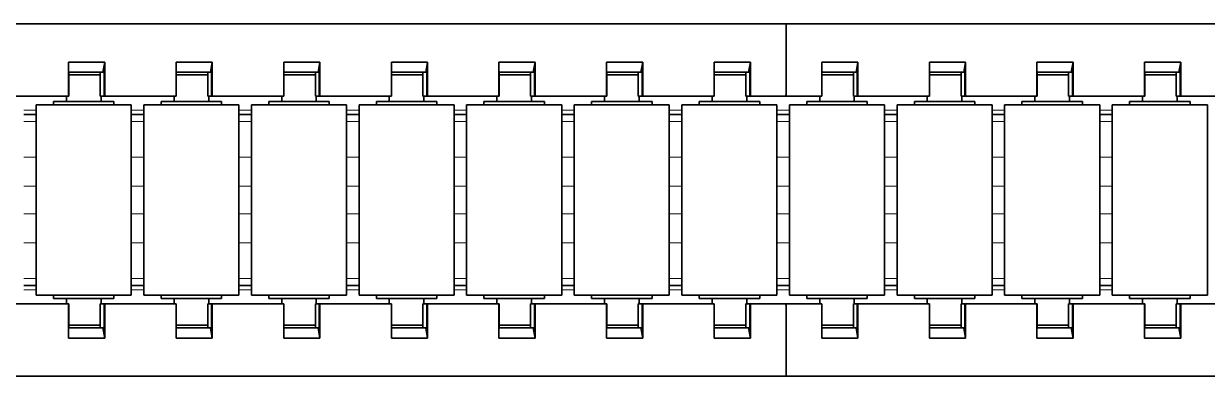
# Model space of a CAD drawing. Header units: inches. Extents: x 185496 to 352137, y 107182 to 179410.
# Drawn here: x 238216.6 to 238353.6, y 165934.1 to 165974.9 of the extents above; entities that cross this region are included whole.
import ezdxf

# ---------------------------------------------------------------- set-up
doc = ezdxf.new("R2010")
doc.units = ezdxf.units.IN
doc.header["$MEASUREMENT"] = 0

# ---------------------------------------------------------------- blocks, each defined once
blk = doc.blocks.new('liaojia')
at = {"color": 7, "lineweight": 35, "ltscale": 0.249049}
for p, q in [((799565.87, -279446.23), (799565.87, -279545.85)), ((799606.67, -279545.85), (799606.67, -279446.23)), ((799565.87, -279545.85), (799565.87, -279645.46)), ((799606.67, -279645.46), (799606.67, -279545.85))]:
    blk.add_line(p, q, dxfattribs=at)
at = {"color": 7, "lineweight": 35, "ltscale": 0.020671}
for p, q in [((799574.27, -279491.9), (799574.27, -279500.17)), ((799598.27, -279500.17), (799598.27, -279491.9)), ((799574.27, -279504.35), (799574.27, -279512.62)), ((799598.27, -279512.62), (799598.27, -279504.35)), ((799574.27, -279516.81), (799574.27, -279525.07)), ((799598.27, -279525.07), (799598.27, -279516.81)), ((799574.27, -279529.26), (799574.27, -279537.53)), ((799598.27, -279537.53), (799598.27, -279529.26)), ((799574.27, -279554.16), (799574.27, -279562.43)), ((799598.27, -279562.43), (799598.27, -279554.16)), ((799574.27, -279566.62), (799574.27, -279574.88)), ((799598.27, -279574.88), (799598.27, -279566.62)), ((799574.27, -279579.07), (799574.27, -279587.34)), ((799598.27, -279587.34), (799598.27, -279579.07)), ((799574.27, -279591.52), (799574.27, -279599.79)), ((799598.27, -279599.79), (799598.27, -279591.52)), ((799574.27, -279603.97), (799574.27, -279612.24)), ((799598.27, -279612.24), (799598.27, -279603.97)), ((799574.27, -279616.43), (799574.27, -279624.69)), ((799598.27, -279624.69), (799598.27, -279616.43)), ((799574.27, -279628.88), (799574.27, -279637.15)), ((799598.27, -279637.15), (799598.27, -279628.88))]:
    blk.add_line(p, q, dxfattribs=at)
at = {"color": 7, "lineweight": 35, "ltscale": 0.012551}
for p, q in [((799575.27, -279502.11), (799575.27, -279497.09)), ((799597.27, -279497.09), (799597.27, -279502.11)), ((799575.27, -279514.57), (799575.27, -279509.55)), ((799597.27, -279509.55), (799597.27, -279514.57)), ((799575.27, -279527.02), (799575.27, -279522)), ((799597.27, -279522), (799597.27, -279527.02)), ((799575.27, -279551.92), (799575.27, -279546.9)), ((799597.27, -279546.9), (799597.27, -279551.92)), ((799575.27, -279564.38), (799575.27, -279559.36)), ((799597.27, -279559.36), (799597.27, -279564.38)), ((799575.27, -279589.28), (799575.27, -279584.26)), ((799597.27, -279584.26), (799597.27, -279589.28)), ((799575.27, -279601.73), (799575.27, -279596.71)), ((799597.27, -279596.71), (799597.27, -279601.73)), ((799575.27, -279614.19), (799575.27, -279609.16)), ((799597.27, -279609.16), (799597.27, -279614.19))]:
    blk.add_line(p, q, dxfattribs=at)
at = {"color": 7, "lineweight": 35, "ltscale": 0.055}
for p, q in [((799575.27, -279497.09), (799597.27, -279497.09)), ((799575.27, -279508.09), (799597.27, -279508.09)), ((799575.27, -279509.55), (799597.27, -279509.55)), ((799575.27, -279520.55), (799597.27, -279520.55)), ((799575.27, -279522), (799597.27, -279522)), ((799575.27, -279533), (799597.27, -279533)), ((799575.27, -279534.45), (799597.27, -279534.45)), ((799575.27, -279545.45), (799597.27, -279545.45)), ((799575.27, -279546.9), (799597.27, -279546.9)), ((799575.27, -279557.9), (799597.27, -279557.9)), ((799575.27, -279559.36), (799597.27, -279559.36)), ((799575.27, -279570.36), (799597.27, -279570.36)), ((799575.27, -279571.81), (799597.27, -279571.81)), ((799575.27, -279582.81), (799597.27, -279582.81)), ((799575.27, -279584.26), (799597.27, -279584.26)), ((799575.27, -279595.26), (799597.27, -279595.26)), ((799575.27, -279596.71), (799597.27, -279596.71)), ((799575.27, -279607.71), (799597.27, -279607.71)), ((799575.27, -279609.16), (799597.27, -279609.16)), ((799575.27, -279620.16), (799597.27, -279620.16)), ((799575.27, -279621.62), (799597.27, -279621.62)), ((799575.27, -279632.62), (799597.27, -279632.62))]:
    blk.add_line(p, q, dxfattribs=at)
at = {"color": 7, "lineweight": 35, "ltscale": 0.007987}
for p, q in [((799574.87, -279502.29), (799574.87, -279499.09)), ((799597.67, -279502.29), (799597.67, -279499.09)), ((799574.87, -279539.65), (799574.87, -279536.45)), ((799597.67, -279539.65), (799597.67, -279536.45)), ((799574.87, -279552.1), (799574.87, -279548.9)), ((799597.67, -279552.1), (799597.67, -279548.9)), ((799574.87, -279589.45), (799574.87, -279586.26)), ((799597.67, -279586.26), (799597.67, -279589.45)), ((799574.87, -279601.91), (799574.87, -279598.71)), ((799597.67, -279598.71), (799597.67, -279601.91)), ((799574.87, -279626.81), (799574.87, -279623.62)), ((799597.67, -279623.62), (799597.67, -279626.81))]:
    blk.add_line(p, q, dxfattribs=at)
at = {"color": 7, "lineweight": 35, "ltscale": 0.000999832}
for p, q in [((799574.87, -279499.09), (799575.27, -279499.09)), ((799574.87, -279506.09), (799575.27, -279506.09)), ((799574.87, -279511.55), (799575.27, -279511.55)), ((799574.87, -279518.55), (799575.27, -279518.55)), ((799574.87, -279524), (799575.27, -279524)), ((799574.87, -279531), (799575.27, -279531)), ((799574.87, -279536.45), (799575.27, -279536.45)), ((799574.87, -279543.45), (799575.27, -279543.45)), ((799574.87, -279548.9), (799575.27, -279548.9)), ((799574.87, -279555.9), (799575.27, -279555.9)), ((799574.87, -279561.36), (799575.27, -279561.36)), ((799574.87, -279568.35), (799575.27, -279568.35)), ((799574.87, -279573.81), (799575.27, -279573.81)), ((799574.87, -279580.81), (799575.27, -279580.81)), ((799574.87, -279586.26), (799575.27, -279586.26)), ((799574.87, -279593.26), (799575.27, -279593.26)), ((799574.87, -279598.71), (799575.27, -279598.71)), ((799574.87, -279605.71), (799575.27, -279605.71)), ((799574.87, -279611.16), (799575.27, -279611.16)), ((799574.87, -279618.16), (799575.27, -279618.16)), ((799574.87, -279623.62), (799575.27, -279623.62)), ((799574.87, -279630.62), (799575.27, -279630.62))]:
    blk.add_line(p, q, dxfattribs=at)
at = {"color": 7, "lineweight": 35, "ltscale": 0.001}
for p, q in [((799597.27, -279499.09), (799597.67, -279499.09)), ((799597.27, -279506.09), (799597.67, -279506.09)), ((799597.27, -279511.55), (799597.67, -279511.55)), ((799597.27, -279518.55), (799597.67, -279518.55)), ((799597.27, -279524), (799597.67, -279524)), ((799597.27, -279531), (799597.67, -279531)), ((799597.27, -279536.45), (799597.67, -279536.45)), ((799597.27, -279543.45), (799597.67, -279543.45)), ((799597.27, -279548.9), (799597.67, -279548.9)), ((799597.27, -279555.9), (799597.67, -279555.9)), ((799597.27, -279561.36), (799597.67, -279561.36)), ((799597.27, -279568.35), (799597.67, -279568.35)), ((799597.27, -279573.81), (799597.67, -279573.81)), ((799597.27, -279580.81), (799597.67, -279580.81)), ((799597.27, -279586.26), (799597.67, -279586.26)), ((799597.27, -279593.26), (799597.67, -279593.26)), ((799597.27, -279598.71), (799597.67, -279598.71)), ((799597.27, -279605.71), (799597.67, -279605.71)), ((799597.27, -279611.16), (799597.67, -279611.16)), ((799597.27, -279618.16), (799597.67, -279618.16)), ((799597.27, -279623.62), (799597.67, -279623.62)), ((799597.27, -279630.62), (799597.67, -279630.62))]:
    blk.add_line(p, q, dxfattribs=at)
at = {"color": 7, "lineweight": 35, "ltscale": 0.002965}
for p, q in [((799570.31, -279500.17), (799571.47, -279500.39)), ((799601.07, -279500.39), (799602.24, -279500.17)), ((799570.31, -279512.62), (799571.47, -279512.84)), ((799601.07, -279512.84), (799602.24, -279512.62)), ((799570.31, -279525.07), (799571.47, -279525.29)), ((799601.07, -279525.29), (799602.24, -279525.07)), ((799570.31, -279537.53), (799571.47, -279537.74)), ((799601.07, -279537.74), (799602.24, -279537.53)), ((799570.31, -279549.98), (799571.47, -279550.2)), ((799601.07, -279550.2), (799602.24, -279549.98)), ((799570.31, -279562.43), (799571.47, -279562.65)), ((799601.07, -279562.65), (799602.24, -279562.43)), ((799570.31, -279574.88), (799571.47, -279575.1)), ((799601.07, -279575.1), (799602.24, -279574.88)), ((799570.31, -279587.34), (799571.47, -279587.55)), ((799601.07, -279587.55), (799602.24, -279587.34)), ((799570.31, -279599.79), (799571.47, -279600.01)), ((799601.07, -279600.01), (799602.24, -279599.79)), ((799570.31, -279612.24), (799571.47, -279612.46)), ((799601.07, -279612.46), (799602.24, -279612.24)), ((799570.31, -279624.69), (799571.47, -279624.91)), ((799601.07, -279624.91), (799602.24, -279624.69))]:
    blk.add_line(p, q, dxfattribs=at)
at = {"color": 7, "lineweight": 35, "ltscale": 0.009914}
for p, q in [((799570.31, -279500.17), (799574.27, -279500.17)), ((799598.27, -279500.17), (799602.24, -279500.17)), ((799574.27, -279504.35), (799570.31, -279504.35)), ((799602.24, -279504.35), (799598.27, -279504.35)), ((799570.31, -279512.62), (799574.27, -279512.62)), ((799598.27, -279512.62), (799602.24, -279512.62)), ((799574.27, -279516.81), (799570.31, -279516.81)), ((799602.24, -279516.81), (799598.27, -279516.81)), ((799570.31, -279525.07), (799574.27, -279525.07)), ((799598.27, -279525.07), (799602.24, -279525.07)), ((799574.27, -279529.26), (799570.31, -279529.26)), ((799602.24, -279529.26), (799598.27, -279529.26)), ((799570.31, -279537.53), (799574.27, -279537.53)), ((799598.27, -279537.53), (799602.24, -279537.53)), ((799574.27, -279541.71), (799570.31, -279541.71)), ((799602.24, -279541.71), (799598.27, -279541.71)), ((799570.31, -279549.98), (799574.27, -279549.98)), ((799598.27, -279549.98), (799602.24, -279549.98)), ((799574.27, -279554.16), (799570.31, -279554.16)), ((799602.24, -279554.16), (799598.27, -279554.16)), ((799570.31, -279562.43), (799574.27, -279562.43)), ((799598.27, -279562.43), (799602.24, -279562.43)), ((799574.27, -279566.62), (799570.31, -279566.62)), ((799602.24, -279566.62), (799598.27, -279566.62)), ((799570.31, -279574.88), (799574.27, -279574.88)), ((799598.27, -279574.88), (799602.24, -279574.88)), ((799574.27, -279579.07), (799570.31, -279579.07)), ((799602.24, -279579.07), (799598.27, -279579.07)), ((799570.31, -279587.34), (799574.27, -279587.34)), ((799598.27, -279587.34), (799602.24, -279587.34)), ((799574.27, -279591.52), (799570.31, -279591.52)), ((799602.24, -279591.52), (799598.27, -279591.52)), ((799570.31, -279599.79), (799574.27, -279599.79)), ((799598.27, -279599.79), (799602.24, -279599.79)), ((799574.27, -279603.97), (799570.31, -279603.97)), ((799602.24, -279603.97), (799598.27, -279603.97)), ((799570.31, -279612.24), (799574.27, -279612.24)), ((799598.27, -279612.24), (799602.24, -279612.24)), ((799574.27, -279616.43), (799570.31, -279616.43)), ((799602.24, -279616.43), (799598.27, -279616.43)), ((799570.31, -279624.69), (799574.27, -279624.69)), ((799598.27, -279624.69), (799602.24, -279624.69)), ((799574.27, -279628.88), (799570.31, -279628.88)), ((799602.24, -279628.88), (799598.27, -279628.88))]:
    blk.add_line(p, q, dxfattribs=at)
at = {"color": 7, "lineweight": 35, "ltscale": 0.01046}
for p, q in [((799570.31, -279504.35), (799570.31, -279500.17)), ((799602.24, -279500.17), (799602.24, -279504.35)), ((799570.31, -279516.81), (799570.31, -279512.62)), ((799602.24, -279512.62), (799602.24, -279516.81)), ((799570.31, -279529.26), (799570.31, -279525.07)), ((799602.24, -279525.07), (799602.24, -279529.26)), ((799570.31, -279541.71), (799570.31, -279537.53)), ((799602.24, -279537.53), (799602.24, -279541.71)), ((799570.31, -279554.16), (799570.31, -279549.98)), ((799602.24, -279549.98), (799602.24, -279554.16)), ((799570.31, -279566.62), (799570.31, -279562.43)), ((799602.24, -279562.43), (799602.24, -279566.62)), ((799570.31, -279579.07), (799570.31, -279574.88)), ((799602.24, -279574.88), (799602.24, -279579.07)), ((799570.31, -279591.52), (799570.31, -279587.34)), ((799602.24, -279587.34), (799602.24, -279591.52)), ((799570.31, -279603.97), (799570.31, -279599.79)), ((799602.24, -279599.79), (799602.24, -279603.97)), ((799570.31, -279616.43), (799570.31, -279612.24)), ((799602.24, -279612.24), (799602.24, -279616.43)), ((799570.31, -279628.88), (799570.31, -279624.69)), ((799602.24, -279624.69), (799602.24, -279628.88))]:
    blk.add_line(p, q, dxfattribs=at)
at = {"color": 7, "lineweight": 35, "ltscale": 0.007}
for p, q in [((799571.47, -279500.24), (799574.27, -279500.24)), ((799571.47, -279500.7), (799574.27, -279500.7)), ((799598.27, -279500.24), (799601.07, -279500.24)), ((799601.07, -279500.7), (799598.27, -279500.7)), ((799571.47, -279504.34), (799574.27, -279504.34)), ((799601.07, -279504.34), (799598.27, -279504.34)), ((799571.47, -279512.7), (799574.27, -279512.7)), ((799571.47, -279513.15), (799574.27, -279513.15)), ((799598.27, -279512.7), (799601.07, -279512.7)), ((799601.07, -279513.15), (799598.27, -279513.15)), ((799571.47, -279516.79), (799574.27, -279516.79)), ((799601.07, -279516.79), (799598.27, -279516.79)), ((799571.47, -279525.15), (799574.27, -279525.15)), ((799571.47, -279525.6), (799574.27, -279525.6)), ((799598.27, -279525.15), (799601.07, -279525.15)), ((799601.07, -279525.6), (799598.27, -279525.6)), ((799571.47, -279529.24), (799574.27, -279529.24)), ((799601.07, -279529.24), (799598.27, -279529.24)), ((799571.47, -279537.6), (799574.27, -279537.6)), ((799571.47, -279538.06), (799574.27, -279538.06)), ((799598.27, -279537.6), (799601.07, -279537.6)), ((799601.07, -279538.06), (799598.27, -279538.06)), ((799571.47, -279541.69), (799574.27, -279541.69)), ((799598.27, -279541.69), (799601.07, -279541.69)), ((799571.47, -279550.05), (799574.27, -279550.05)), ((799598.27, -279550.05), (799601.07, -279550.05)), ((799574.27, -279550.51), (799571.47, -279550.51)), ((799601.07, -279550.51), (799598.27, -279550.51)), ((799571.47, -279554.15), (799574.27, -279554.15)), ((799601.07, -279554.15), (799598.27, -279554.15)), ((799571.47, -279562.51), (799574.27, -279562.51)), ((799598.27, -279562.51), (799601.07, -279562.51)), ((799571.47, -279562.96), (799574.27, -279562.96)), ((799601.07, -279562.96), (799598.27, -279562.96)), ((799571.47, -279566.6), (799574.27, -279566.6)), ((799601.07, -279566.6), (799598.27, -279566.6)), ((799571.47, -279574.96), (799574.27, -279574.96)), ((799598.27, -279574.96), (799601.07, -279574.96)), ((799571.47, -279575.41), (799574.27, -279575.41)), ((799601.07, -279575.41), (799598.27, -279575.41)), ((799571.47, -279579.05), (799574.27, -279579.05)), ((799601.07, -279579.05), (799598.27, -279579.05)), ((799571.47, -279587.41), (799574.27, -279587.41)), ((799571.47, -279587.87), (799574.27, -279587.87)), ((799598.27, -279587.41), (799601.07, -279587.41)), ((799601.07, -279587.87), (799598.27, -279587.87)), ((799571.47, -279591.5), (799574.27, -279591.5)), ((799601.07, -279591.5), (799598.27, -279591.5)), ((799571.47, -279599.86), (799574.27, -279599.86)), ((799571.47, -279600.32), (799574.27, -279600.32)), ((799598.27, -279599.86), (799601.07, -279599.86)), ((799601.07, -279600.32), (799598.27, -279600.32)), ((799571.47, -279603.96), (799574.27, -279603.96)), ((799601.07, -279603.96), (799598.27, -279603.96)), ((799571.47, -279612.32), (799574.27, -279612.32)), ((799571.47, -279612.77), (799574.27, -279612.77)), ((799598.27, -279612.32), (799601.07, -279612.32)), ((799601.07, -279612.77), (799598.27, -279612.77)), ((799571.47, -279616.41), (799574.27, -279616.41)), ((799601.07, -279616.41), (799598.27, -279616.41)), ((799571.47, -279624.77), (799574.27, -279624.77)), ((799571.47, -279625.22), (799574.27, -279625.22)), ((799598.27, -279624.77), (799601.07, -279624.77)), ((799601.07, -279625.22), (799598.27, -279625.22)), ((799571.47, -279628.86), (799574.27, -279628.86)), ((799601.07, -279628.86), (799598.27, -279628.86))]:
    blk.add_line(p, q, dxfattribs=at)
at = {"color": 7, "lineweight": 35, "ltscale": 0.000894165}
for p, q in [((799571.47, -279500.6), (799571.47, -279500.24)), ((799601.07, -279500.24), (799601.07, -279500.6)), ((799571.47, -279513.05), (799571.47, -279512.7)), ((799601.07, -279512.7), (799601.07, -279513.05)), ((799571.47, -279550.41), (799571.47, -279550.05)), ((799601.07, -279550.05), (799601.07, -279550.41)), ((799571.47, -279562.86), (799571.47, -279562.51)), ((799601.07, -279562.51), (799601.07, -279562.86)), ((799571.47, -279600.22), (799571.47, -279599.86)), ((799601.07, -279599.86), (799601.07, -279600.22))]:
    blk.add_line(p, q, dxfattribs=at)
at = {"color": 7, "lineweight": 35, "ltscale": 0.000357056}
for p, q in [((799571.47, -279500.39), (799571.47, -279500.24)), ((799571.47, -279512.84), (799571.47, -279512.7)), ((799571.47, -279537.74), (799571.47, -279537.6)), ((799571.47, -279550.2), (799571.47, -279550.05)), ((799571.47, -279562.65), (799571.47, -279562.51)), ((799571.47, -279587.55), (799571.47, -279587.41)), ((799571.47, -279600.01), (799571.47, -279599.86))]:
    blk.add_line(p, q, dxfattribs=at)
at = {"color": 7, "lineweight": 35, "ltscale": 0.000537109}
for p, q in [((799571.47, -279500.39), (799571.47, -279500.6)), ((799571.47, -279512.84), (799571.47, -279513.05)), ((799571.47, -279525.29), (799571.47, -279525.51)), ((799571.47, -279550.41), (799571.47, -279550.2)), ((799571.47, -279562.65), (799571.47, -279562.86)), ((799571.47, -279575.1), (799571.47, -279575.32)), ((799571.47, -279600.01), (799571.47, -279600.22)), ((799571.47, -279612.46), (799571.47, -279612.67)), ((799571.47, -279624.91), (799571.47, -279625.13))]:
    blk.add_line(p, q, dxfattribs=at)
at = {"color": 7, "lineweight": 35, "ltscale": 0.009386}
for p, q in [((799571.47, -279500.6), (799571.47, -279504.36)), ((799601.07, -279504.36), (799601.07, -279500.6)), ((799571.47, -279513.05), (799571.47, -279516.81)), ((799601.07, -279516.81), (799601.07, -279513.05)), ((799571.47, -279525.51), (799571.47, -279529.26)), ((799601.07, -279529.26), (799601.07, -279525.51)), ((799571.47, -279537.96), (799571.47, -279541.71)), ((799601.07, -279541.71), (799601.07, -279537.96)), ((799571.47, -279550.41), (799571.47, -279554.17)), ((799601.07, -279554.17), (799601.07, -279550.41)), ((799571.47, -279562.86), (799571.47, -279566.62)), ((799601.07, -279566.62), (799601.07, -279562.86)), ((799571.47, -279575.32), (799571.47, -279579.07)), ((799601.07, -279579.07), (799601.07, -279575.32)), ((799571.47, -279587.77), (799571.47, -279591.52)), ((799601.07, -279591.52), (799601.07, -279587.77)), ((799571.47, -279600.22), (799571.47, -279603.98)), ((799601.07, -279603.98), (799601.07, -279600.22)), ((799571.47, -279612.67), (799571.47, -279616.43)), ((799601.07, -279616.43), (799601.07, -279612.67)), ((799571.47, -279625.13), (799571.47, -279628.88)), ((799601.07, -279628.88), (799601.07, -279625.13))]:
    blk.add_line(p, q, dxfattribs=at)
at = {"color": 7, "lineweight": 35, "ltscale": 0.005169}
for p, q in [((799571.77, -279502.77), (799571.77, -279500.7)), ((799571.77, -279540.12), (799571.77, -279538.06)), ((799571.77, -279552.58), (799571.77, -279550.51)), ((799571.77, -279589.93), (799571.77, -279587.87)), ((799571.77, -279627.29), (799571.77, -279625.22))]:
    blk.add_line(p, q, dxfattribs=at)
at = {"color": 7, "lineweight": 35, "ltscale": 0.004297}
for p, q in [((799571.77, -279502.42), (799571.77, -279500.7)), ((799600.77, -279500.7), (799600.77, -279502.42)), ((799571.77, -279527.32), (799571.77, -279525.6)), ((799600.77, -279525.6), (799600.77, -279527.32)), ((799571.77, -279539.78), (799571.77, -279538.06)), ((799600.77, -279538.06), (799600.77, -279539.78)), ((799571.77, -279552.23), (799571.77, -279550.51)), ((799600.77, -279550.51), (799600.77, -279552.23)), ((799571.77, -279577.13), (799571.77, -279575.41)), ((799600.77, -279575.41), (799600.77, -279577.13)), ((799571.77, -279589.59), (799571.77, -279587.87)), ((799600.77, -279587.87), (799600.77, -279589.59)), ((799571.77, -279614.49), (799571.77, -279612.77)), ((799600.77, -279612.77), (799600.77, -279614.49)), ((799571.77, -279626.94), (799571.77, -279625.22)), ((799600.77, -279625.22), (799600.77, -279626.94))]:
    blk.add_line(p, q, dxfattribs=at)
at = {"color": 7, "lineweight": 35, "ltscale": 0.000187683}
for p, q in [((799574.27, -279500.24), (799574.27, -279500.17)), ((799598.27, -279500.24), (799598.27, -279500.17)), ((799574.27, -279512.7), (799574.27, -279512.62)), ((799598.27, -279512.7), (799598.27, -279512.62)), ((799574.27, -279537.6), (799574.27, -279537.53)), ((799598.27, -279537.6), (799598.27, -279537.53)), ((799574.27, -279550.05), (799574.27, -279549.98)), ((799598.27, -279550.05), (799598.27, -279549.98)), ((799574.27, -279562.51), (799574.27, -279562.43)), ((799598.27, -279562.51), (799598.27, -279562.43)), ((799574.27, -279587.41), (799574.27, -279587.34)), ((799598.27, -279587.41), (799598.27, -279587.34)), ((799574.27, -279599.86), (799574.27, -279599.79)), ((799598.27, -279599.86), (799598.27, -279599.79))]:
    blk.add_line(p, q, dxfattribs=at)
at = {"color": 7, "lineweight": 35, "ltscale": 0.001138}
for p, q in [((799574.27, -279500.24), (799574.27, -279500.7)), ((799598.27, -279500.7), (799598.27, -279500.24)), ((799574.27, -279512.7), (799574.27, -279513.15)), ((799598.27, -279513.15), (799598.27, -279512.7)), ((799574.27, -279525.15), (799574.27, -279525.6)), ((799598.27, -279525.6), (799598.27, -279525.15)), ((799574.27, -279537.6), (799574.27, -279538.06)), ((799598.27, -279538.06), (799598.27, -279537.6)), ((799574.27, -279550.05), (799574.27, -279550.51)), ((799598.27, -279550.51), (799598.27, -279550.05)), ((799574.27, -279562.51), (799574.27, -279562.96)), ((799598.27, -279562.96), (799598.27, -279562.51)), ((799574.27, -279574.96), (799574.27, -279575.41)), ((799598.27, -279575.41), (799598.27, -279574.96)), ((799574.27, -279587.41), (799574.27, -279587.87)), ((799598.27, -279587.87), (799598.27, -279587.41)), ((799574.27, -279599.86), (799574.27, -279600.32)), ((799598.27, -279600.32), (799598.27, -279599.86)), ((799574.27, -279612.32), (799574.27, -279612.77)), ((799598.27, -279612.77), (799598.27, -279612.32)), ((799574.27, -279624.77), (799574.27, -279625.22)), ((799598.27, -279625.22), (799598.27, -279624.77))]:
    blk.add_line(p, q, dxfattribs=at)
at = {"color": 7, "lineweight": 35, "ltscale": 0.0015}
for p, q in [((799574.27, -279500.59), (799574.87, -279500.59)), ((799597.67, -279500.59), (799598.27, -279500.59)), ((799574.27, -279504.59), (799574.87, -279504.59)), ((799597.67, -279504.59), (799598.27, -279504.59)), ((799574.27, -279513.05), (799574.87, -279513.05)), ((799597.67, -279513.05), (799598.27, -279513.05)), ((799574.27, -279517.05), (799574.87, -279517.05)), ((799597.67, -279517.05), (799598.27, -279517.05)), ((799574.27, -279525.5), (799574.87, -279525.5)), ((799597.67, -279525.5), (799598.27, -279525.5)), ((799574.27, -279529.5), (799574.87, -279529.5)), ((799597.67, -279529.5), (799598.27, -279529.5)), ((799574.27, -279537.95), (799574.87, -279537.95)), ((799597.67, -279537.95), (799598.27, -279537.95)), ((799574.27, -279541.95), (799574.87, -279541.95)), ((799597.67, -279541.95), (799598.27, -279541.95)), ((799574.27, -279550.4), (799574.87, -279550.4)), ((799597.67, -279550.4), (799598.27, -279550.4)), ((799574.27, -279554.4), (799574.87, -279554.4)), ((799597.67, -279554.4), (799598.27, -279554.4)), ((799574.27, -279562.86), (799574.87, -279562.86)), ((799597.67, -279562.86), (799598.27, -279562.86)), ((799574.27, -279566.86), (799574.87, -279566.86)), ((799597.67, -279566.86), (799598.27, -279566.86)), ((799574.27, -279575.31), (799574.87, -279575.31)), ((799597.67, -279575.31), (799598.27, -279575.31)), ((799574.27, -279579.31), (799574.87, -279579.31)), ((799597.67, -279579.31), (799598.27, -279579.31)), ((799574.27, -279587.76), (799574.87, -279587.76)), ((799597.67, -279587.76), (799598.27, -279587.76)), ((799574.27, -279591.76), (799574.87, -279591.76)), ((799597.67, -279591.76), (799598.27, -279591.76)), ((799574.27, -279600.21), (799574.87, -279600.21)), ((799597.67, -279600.21), (799598.27, -279600.21)), ((799574.27, -279604.21), (799574.87, -279604.21)), ((799597.67, -279604.21), (799598.27, -279604.21)), ((799574.27, -279612.66), (799574.87, -279612.66)), ((799597.67, -279612.66), (799598.27, -279612.66)), ((799574.27, -279616.66), (799574.87, -279616.66)), ((799597.67, -279616.66), (799598.27, -279616.66)), ((799574.27, -279625.12), (799574.87, -279625.12)), ((799597.67, -279625.12), (799598.27, -279625.12)), ((799574.27, -279629.12), (799574.87, -279629.12)), ((799597.67, -279629.12), (799598.27, -279629.12))]:
    blk.add_line(p, q, dxfattribs=at)
at = {"color": 7, "lineweight": 35, "ltscale": 0.000243378}
for p, q in [((799601.07, -279500.7), (799601.07, -279500.6)), ((799601.07, -279550.51), (799601.07, -279550.41)), ((799601.07, -279600.32), (799601.07, -279600.22))]:
    blk.add_line(p, q, dxfattribs=at)
at = {"color": 7, "lineweight": 13, "ltscale": 0.009093}
for p, q in [((799601.07, -279504.34), (799601.07, -279500.7)), ((799601.07, -279516.79), (799601.07, -279513.15)), ((799601.07, -279529.24), (799601.07, -279525.6)), ((799601.07, -279541.69), (799601.07, -279538.06)), ((799601.07, -279554.15), (799601.07, -279550.51)), ((799601.07, -279566.6), (799601.07, -279562.96)), ((799601.07, -279579.05), (799601.07, -279575.41)), ((799601.07, -279591.5), (799601.07, -279587.87)), ((799601.07, -279603.96), (799601.07, -279600.32)), ((799601.07, -279616.41), (799601.07, -279612.77)), ((799601.07, -279628.86), (799601.07, -279625.22))]:
    blk.add_line(p, q, dxfattribs=at)
at = {"color": 7, "lineweight": 35, "ltscale": 0.004796}
for p, q in [((799571.77, -279504.34), (799571.77, -279502.42)), ((799600.77, -279502.42), (799600.77, -279504.34)), ((799571.77, -279529.24), (799571.77, -279527.32)), ((799600.77, -279527.32), (799600.77, -279529.24)), ((799571.77, -279541.69), (799571.77, -279539.78)), ((799600.77, -279539.78), (799600.77, -279541.69)), ((799571.77, -279579.05), (799571.77, -279577.13)), ((799600.77, -279577.13), (799600.77, -279579.05)), ((799571.77, -279591.5), (799571.77, -279589.59)), ((799600.77, -279589.59), (799600.77, -279591.5)), ((799571.77, -279616.41), (799571.77, -279614.49)), ((799600.77, -279614.49), (799600.77, -279616.41)), ((799571.77, -279628.86), (799571.77, -279626.94)), ((799600.77, -279626.94), (799600.77, -279628.86))]:
    blk.add_line(p, q, dxfattribs=at)
at = {"color": 7, "lineweight": 35, "ltscale": 0.009513}
for p, q in [((799574.87, -279502.29), (799574.87, -279506.09)), ((799597.67, -279506.09), (799597.67, -279502.29)), ((799574.87, -279531), (799574.87, -279527.19)), ((799597.67, -279531), (799597.67, -279527.19)), ((799574.87, -279543.45), (799574.87, -279539.65)), ((799597.67, -279543.45), (799597.67, -279539.65)), ((799574.87, -279555.9), (799574.87, -279552.1)), ((799597.67, -279555.9), (799597.67, -279552.1)), ((799574.87, -279580.81), (799574.87, -279577)), ((799597.67, -279580.81), (799597.67, -279577)), ((799574.87, -279593.26), (799574.87, -279589.45)), ((799597.67, -279593.26), (799597.67, -279589.45)), ((799574.87, -279605.71), (799574.87, -279601.91)), ((799597.67, -279605.71), (799597.67, -279601.91)), ((799574.87, -279630.62), (799574.87, -279626.81)), ((799597.67, -279630.62), (799597.67, -279626.81))]:
    blk.add_line(p, q, dxfattribs=at)
at = {"color": 7, "lineweight": 35, "ltscale": 0.014948}
for p, q in [((799575.27, -279508.09), (799575.27, -279502.11)), ((799597.27, -279502.11), (799597.27, -279508.09)), ((799575.27, -279520.55), (799575.27, -279514.57)), ((799597.27, -279514.57), (799597.27, -279520.55)), ((799575.27, -279545.45), (799575.27, -279539.47)), ((799597.27, -279539.47), (799597.27, -279545.45)), ((799575.27, -279557.9), (799575.27, -279551.92)), ((799597.27, -279551.92), (799597.27, -279557.9)), ((799575.27, -279582.81), (799575.27, -279576.83)), ((799597.27, -279576.83), (799597.27, -279582.81)), ((799575.27, -279595.26), (799575.27, -279589.28)), ((799597.27, -279589.28), (799597.27, -279595.26)), ((799575.27, -279607.71), (799575.27, -279601.73)), ((799597.27, -279601.73), (799597.27, -279607.71)), ((799575.27, -279632.62), (799575.27, -279626.64)), ((799597.27, -279626.64), (799597.27, -279632.62))]:
    blk.add_line(p, q, dxfattribs=at)
at = {"color": 7, "lineweight": 35, "ltscale": 0.003925}
for p, q in [((799571.77, -279504.34), (799571.77, -279502.77)), ((799571.77, -279516.79), (799571.77, -279515.22)), ((799571.77, -279529.24), (799571.77, -279527.67)), ((799571.77, -279541.69), (799571.77, -279540.12)), ((799571.77, -279554.15), (799571.77, -279552.58)), ((799571.77, -279566.6), (799571.77, -279565.03)), ((799571.77, -279579.05), (799571.77, -279577.48)), ((799571.77, -279591.5), (799571.77, -279589.93)), ((799571.77, -279603.96), (799571.77, -279602.39)), ((799571.77, -279616.41), (799571.77, -279614.84)), ((799571.77, -279628.86), (799571.77, -279627.29))]:
    blk.add_line(p, q, dxfattribs=at)
at = {"color": 7, "lineweight": 35, "ltscale": 4.11987e-05}
for p, q in [((799574.27, -279504.34), (799574.27, -279504.35)), ((799598.27, -279504.35), (799598.27, -279504.34)), ((799601.07, -279504.34), (799601.07, -279504.35)), ((799574.27, -279516.79), (799574.27, -279516.81)), ((799598.27, -279516.81), (799598.27, -279516.79)), ((799601.07, -279516.79), (799601.07, -279516.81)), ((799574.27, -279554.15), (799574.27, -279554.16)), ((799598.27, -279554.16), (799598.27, -279554.15)), ((799601.07, -279554.15), (799601.07, -279554.16)), ((799574.27, -279566.6), (799574.27, -279566.62)), ((799598.27, -279566.62), (799598.27, -279566.6)), ((799601.07, -279566.6), (799601.07, -279566.62)), ((799574.27, -279603.96), (799574.27, -279603.97)), ((799598.27, -279603.97), (799598.27, -279603.96)), ((799601.07, -279603.96), (799601.07, -279603.97))]:
    blk.add_line(p, q, dxfattribs=at)
at = {"color": 7, "lineweight": 13, "ltscale": 0.003631}
for p, q in [((799575.87, -279509.55), (799575.87, -279508.09)), ((799577.19, -279509.55), (799577.19, -279508.09)), ((799581.31, -279509.55), (799581.31, -279508.09)), ((799584.67, -279509.55), (799584.67, -279508.09)), ((799587.88, -279509.55), (799587.88, -279508.09)), ((799591.24, -279509.55), (799591.24, -279508.09)), ((799595.36, -279509.55), (799595.36, -279508.09)), ((799596.67, -279509.55), (799596.67, -279508.09)), ((799575.87, -279522), (799575.87, -279520.55)), ((799577.19, -279522), (799577.19, -279520.55)), ((799581.31, -279522), (799581.31, -279520.55)), ((799584.67, -279522), (799584.67, -279520.55)), ((799587.88, -279522), (799587.88, -279520.55)), ((799591.24, -279522), (799591.24, -279520.55)), ((799595.36, -279522), (799595.36, -279520.55)), ((799596.67, -279522), (799596.67, -279520.55)), ((799575.87, -279534.45), (799575.87, -279533)), ((799577.19, -279534.45), (799577.19, -279533)), ((799581.31, -279534.45), (799581.31, -279533)), ((799584.67, -279534.45), (799584.67, -279533)), ((799587.88, -279534.45), (799587.88, -279533)), ((799591.24, -279534.45), (799591.24, -279533)), ((799595.36, -279534.45), (799595.36, -279533)), ((799596.67, -279534.45), (799596.67, -279533)), ((799575.87, -279546.9), (799575.87, -279545.45)), ((799577.19, -279546.9), (799577.19, -279545.45)), ((799581.31, -279546.9), (799581.31, -279545.45)), ((799584.67, -279546.9), (799584.67, -279545.45)), ((799587.88, -279546.9), (799587.88, -279545.45)), ((799591.24, -279546.9), (799591.24, -279545.45)), ((799595.36, -279546.9), (799595.36, -279545.45)), ((799596.67, -279546.9), (799596.67, -279545.45)), ((799575.87, -279559.36), (799575.87, -279557.9)), ((799577.19, -279559.36), (799577.19, -279557.9)), ((799581.31, -279559.36), (799581.31, -279557.9)), ((799584.67, -279559.36), (799584.67, -279557.9)), ((799587.88, -279559.36), (799587.88, -279557.9)), ((799591.24, -279559.36), (799591.24, -279557.9)), ((799595.36, -279559.36), (799595.36, -279557.9)), ((799596.67, -279559.36), (799596.67, -279557.9)), ((799575.87, -279571.81), (799575.87, -279570.35)), ((799577.19, -279571.81), (799577.19, -279570.35)), ((799581.31, -279571.81), (799581.31, -279570.35)), ((799584.67, -279571.81), (799584.67, -279570.35)), ((799587.88, -279571.81), (799587.88, -279570.35)), ((799591.24, -279571.81), (799591.24, -279570.35)), ((799595.36, -279571.81), (799595.36, -279570.35)), ((799596.67, -279571.81), (799596.67, -279570.35)), ((799575.87, -279584.26), (799575.87, -279582.81)), ((799577.19, -279584.26), (799577.19, -279582.81)), ((799581.31, -279584.26), (799581.31, -279582.81)), ((799584.67, -279584.26), (799584.67, -279582.81)), ((799587.88, -279584.26), (799587.88, -279582.81)), ((799591.24, -279584.26), (799591.24, -279582.81)), ((799595.36, -279584.26), (799595.36, -279582.81)), ((799596.67, -279584.26), (799596.67, -279582.81)), ((799575.87, -279596.71), (799575.87, -279595.26)), ((799577.19, -279596.71), (799577.19, -279595.26)), ((799581.31, -279596.71), (799581.31, -279595.26)), ((799584.67, -279596.71), (799584.67, -279595.26)), ((799587.88, -279596.71), (799587.88, -279595.26)), ((799591.24, -279596.71), (799591.24, -279595.26)), ((799595.36, -279596.71), (799595.36, -279595.26)), ((799596.67, -279596.71), (799596.67, -279595.26)), ((799575.87, -279609.16), (799575.87, -279607.71)), ((799577.19, -279609.16), (799577.19, -279607.71)), ((799581.31, -279609.16), (799581.31, -279607.71)), ((799584.67, -279609.16), (799584.67, -279607.71)), ((799587.88, -279609.16), (799587.88, -279607.71)), ((799591.24, -279609.16), (799591.24, -279607.71)), ((799595.36, -279609.16), (799595.36, -279607.71)), ((799596.67, -279609.16), (799596.67, -279607.71)), ((799575.87, -279621.62), (799575.87, -279620.16)), ((799577.19, -279621.62), (799577.19, -279620.16)), ((799581.31, -279621.62), (799581.31, -279620.16)), ((799584.67, -279621.62), (799584.67, -279620.16)), ((799587.88, -279621.62), (799587.88, -279620.16)), ((799591.24, -279621.62), (799591.24, -279620.16)), ((799595.36, -279621.62), (799595.36, -279620.16)), ((799596.67, -279621.62), (799596.67, -279620.16)), ((799575.87, -279634.07), (799575.87, -279632.62)), ((799577.19, -279634.07), (799577.19, -279632.62)), ((799581.31, -279634.07), (799581.31, -279632.62)), ((799584.67, -279634.07), (799584.67, -279632.62)), ((799587.88, -279634.07), (799587.88, -279632.62)), ((799591.24, -279634.07), (799591.24, -279632.62)), ((799595.36, -279634.07), (799595.36, -279632.62)), ((799596.67, -279634.07), (799596.67, -279632.62))]:
    blk.add_line(p, q, dxfattribs=at)
at = {"color": 7, "lineweight": 35, "ltscale": 0.003631}
for p, q in [((799576.37, -279509.55), (799576.37, -279508.09)), ((799596.17, -279509.55), (799596.17, -279508.09)), ((799576.37, -279522), (799576.37, -279520.55)), ((799596.17, -279522), (799596.17, -279520.55)), ((799576.37, -279534.45), (799576.37, -279533)), ((799596.17, -279534.45), (799596.17, -279533)), ((799576.37, -279546.9), (799576.37, -279545.45)), ((799596.17, -279546.9), (799596.17, -279545.45)), ((799576.37, -279559.36), (799576.37, -279557.9)), ((799596.17, -279559.36), (799596.17, -279557.9)), ((799576.37, -279571.81), (799576.37, -279570.35)), ((799596.17, -279571.81), (799596.17, -279570.35)), ((799576.37, -279584.26), (799576.37, -279582.81)), ((799596.17, -279584.26), (799596.17, -279582.81)), ((799576.37, -279596.71), (799576.37, -279595.26)), ((799596.17, -279596.71), (799596.17, -279595.26)), ((799576.37, -279609.16), (799576.37, -279607.71)), ((799596.17, -279609.16), (799596.17, -279607.71)), ((799576.37, -279621.62), (799576.37, -279620.16)), ((799596.17, -279621.62), (799596.17, -279620.16)), ((799576.37, -279634.07), (799576.37, -279632.62)), ((799596.17, -279634.07), (799596.17, -279632.62))]:
    blk.add_line(p, q, dxfattribs=at)
at = {"color": 7, "lineweight": 35, "ltscale": 0.007988}
for p, q in [((799574.87, -279514.74), (799574.87, -279511.55)), ((799597.67, -279514.74), (799597.67, -279511.55)), ((799574.87, -279527.19), (799574.87, -279524)), ((799597.67, -279527.19), (799597.67, -279524)), ((799574.87, -279564.55), (799574.87, -279561.36)), ((799597.67, -279564.55), (799597.67, -279561.36)), ((799574.87, -279577), (799574.87, -279573.81)), ((799597.67, -279573.81), (799597.67, -279577)), ((799574.87, -279614.36), (799574.87, -279611.16)), ((799597.67, -279611.16), (799597.67, -279614.36))]:
    blk.add_line(p, q, dxfattribs=at)
at = {"color": 7, "lineweight": 35, "ltscale": 0.005168}
for p, q in [((799571.77, -279515.22), (799571.77, -279513.15)), ((799571.77, -279527.67), (799571.77, -279525.6)), ((799571.77, -279565.03), (799571.77, -279562.96)), ((799571.77, -279577.48), (799571.77, -279575.41)), ((799571.77, -279602.39), (799571.77, -279600.32)), ((799571.77, -279614.84), (799571.77, -279612.77))]:
    blk.add_line(p, q, dxfattribs=at)
at = {"color": 7, "lineweight": 35, "ltscale": 0.004296}
for p, q in [((799571.77, -279514.87), (799571.77, -279513.15)), ((799600.77, -279513.15), (799600.77, -279514.87)), ((799571.77, -279564.68), (799571.77, -279562.96)), ((799600.77, -279562.96), (799600.77, -279564.68)), ((799571.77, -279602.04), (799571.77, -279600.32)), ((799600.77, -279600.32), (799600.77, -279602.04))]:
    blk.add_line(p, q, dxfattribs=at)
at = {"color": 7, "lineweight": 35, "ltscale": 0.000243759}
for p, q in [((799601.07, -279513.15), (799601.07, -279513.05)), ((799601.07, -279525.6), (799601.07, -279525.51)), ((799601.07, -279538.06), (799601.07, -279537.96)), ((799601.07, -279562.96), (799601.07, -279562.86)), ((799601.07, -279575.41), (799601.07, -279575.32)), ((799601.07, -279587.87), (799601.07, -279587.77)), ((799601.07, -279612.77), (799601.07, -279612.67)), ((799601.07, -279625.22), (799601.07, -279625.13))]:
    blk.add_line(p, q, dxfattribs=at)
at = {"color": 7, "lineweight": 35, "ltscale": 0.009512}
for p, q in [((799574.87, -279518.55), (799574.87, -279514.74)), ((799597.67, -279518.55), (799597.67, -279514.74)), ((799574.87, -279568.35), (799574.87, -279564.55)), ((799597.67, -279568.35), (799597.67, -279564.55)), ((799574.87, -279618.16), (799574.87, -279614.36)), ((799597.67, -279618.16), (799597.67, -279614.36))]:
    blk.add_line(p, q, dxfattribs=at)
at = {"color": 7, "lineweight": 35, "ltscale": 0.004797}
for p, q in [((799571.77, -279516.79), (799571.77, -279514.87)), ((799600.77, -279514.87), (799600.77, -279516.79)), ((799571.77, -279554.15), (799571.77, -279552.23)), ((799600.77, -279552.23), (799600.77, -279554.15)), ((799571.77, -279566.6), (799571.77, -279564.68)), ((799600.77, -279564.68), (799600.77, -279566.6)), ((799571.77, -279603.96), (799571.77, -279602.04)), ((799600.77, -279602.04), (799600.77, -279603.96))]:
    blk.add_line(p, q, dxfattribs=at)
at = {"color": 7, "lineweight": 35, "ltscale": 0.000893784}
for p, q in [((799571.47, -279525.51), (799571.47, -279525.15)), ((799601.07, -279525.15), (799601.07, -279525.51)), ((799571.47, -279537.96), (799571.47, -279537.6)), ((799601.07, -279537.6), (799601.07, -279537.96)), ((799571.47, -279575.32), (799571.47, -279574.96)), ((799601.07, -279574.96), (799601.07, -279575.32)), ((799571.47, -279587.77), (799571.47, -279587.41)), ((799601.07, -279587.41), (799601.07, -279587.77)), ((799571.47, -279612.67), (799571.47, -279612.32)), ((799601.07, -279612.32), (799601.07, -279612.67)), ((799571.47, -279625.13), (799571.47, -279624.77)), ((799601.07, -279624.77), (799601.07, -279625.13))]:
    blk.add_line(p, q, dxfattribs=at)
at = {"color": 7, "lineweight": 35, "ltscale": 0.000356674}
for p, q in [((799571.47, -279525.29), (799571.47, -279525.15)), ((799571.47, -279575.1), (799571.47, -279574.96)), ((799571.47, -279612.46), (799571.47, -279612.32)), ((799571.47, -279624.91), (799571.47, -279624.77))]:
    blk.add_line(p, q, dxfattribs=at)
at = {"color": 7, "lineweight": 35, "ltscale": 0.000188065}
for p, q in [((799574.27, -279525.15), (799574.27, -279525.07)), ((799598.27, -279525.15), (799598.27, -279525.07)), ((799574.27, -279574.96), (799574.27, -279574.88)), ((799598.27, -279574.96), (799598.27, -279574.88)), ((799574.27, -279612.32), (799574.27, -279612.24)), ((799598.27, -279612.32), (799598.27, -279612.24)), ((799574.27, -279624.77), (799574.27, -279624.69)), ((799598.27, -279624.77), (799598.27, -279624.69))]:
    blk.add_line(p, q, dxfattribs=at)
at = {"color": 7, "lineweight": 35, "ltscale": 0.014949}
for p, q in [((799575.27, -279533), (799575.27, -279527.02)), ((799597.27, -279527.02), (799597.27, -279533)), ((799575.27, -279570.36), (799575.27, -279564.38)), ((799597.27, -279564.38), (799597.27, -279570.36)), ((799575.27, -279620.16), (799575.27, -279614.19)), ((799597.27, -279614.19), (799597.27, -279620.16))]:
    blk.add_line(p, q, dxfattribs=at)
at = {"color": 7, "lineweight": 35, "ltscale": 4.15802e-05}
for p, q in [((799574.27, -279529.24), (799574.27, -279529.26)), ((799598.27, -279529.26), (799598.27, -279529.24)), ((799601.07, -279529.24), (799601.07, -279529.26)), ((799574.27, -279541.69), (799574.27, -279541.71)), ((799598.27, -279541.71), (799598.27, -279541.69)), ((799601.07, -279541.71), (799601.07, -279541.69)), ((799574.27, -279579.05), (799574.27, -279579.07)), ((799598.27, -279579.07), (799598.27, -279579.05)), ((799601.07, -279579.05), (799601.07, -279579.07)), ((799574.27, -279591.5), (799574.27, -279591.52)), ((799598.27, -279591.52), (799598.27, -279591.5)), ((799601.07, -279591.5), (799601.07, -279591.52)), ((799574.27, -279616.41), (799574.27, -279616.43)), ((799598.27, -279616.43), (799598.27, -279616.41)), ((799601.07, -279616.41), (799601.07, -279616.43)), ((799574.27, -279628.86), (799574.27, -279628.88)), ((799598.27, -279628.88), (799598.27, -279628.86)), ((799601.07, -279628.86), (799601.07, -279628.88))]:
    blk.add_line(p, q, dxfattribs=at)
at = {"color": 7, "lineweight": 35, "ltscale": 0.012552}
for p, q in [((799575.27, -279539.47), (799575.27, -279534.45)), ((799597.27, -279534.45), (799597.27, -279539.47)), ((799575.27, -279576.83), (799575.27, -279571.81)), ((799597.27, -279571.81), (799597.27, -279576.83)), ((799575.27, -279626.64), (799575.27, -279621.62)), ((799597.27, -279621.62), (799597.27, -279626.64))]:
    blk.add_line(p, q, dxfattribs=at)
at = {"color": 7, "lineweight": 35, "ltscale": 0.000536728}
for p, q in [((799571.47, -279537.74), (799571.47, -279537.96)), ((799571.47, -279587.55), (799571.47, -279587.77))]:
    blk.add_line(p, q, dxfattribs=at)
at = {"color": 7, "lineweight": 35, "ltscale": 0.009837}
for p, q in [((799574.27, -279541.71), (799574.27, -279545.65)), ((799598.27, -279545.65), (799598.27, -279541.71)), ((799574.27, -279546.04), (799574.27, -279549.98)), ((799598.27, -279549.98), (799598.27, -279546.04))]:
    blk.add_line(p, q, dxfattribs=at)
at = {"color": 7, "lineweight": 35, "ltscale": 0.00032692}
blk.add_line((799565.87, -279545.61), (799565.87, -279545.74), dxfattribs=at)
at = {"color": 7, "lineweight": 35, "ltscale": 0.0205}
for p, q in [((799565.87, -279545.85), (799574.07, -279545.85)), ((799574.07, -279545.85), (799565.87, -279545.85)), ((799598.47, -279545.85), (799606.67, -279545.85)), ((799606.67, -279545.85), (799598.47, -279545.85))]:
    blk.add_line(p, q, dxfattribs=at)
at = {"color": 7, "lineweight": 35, "ltscale": 0.000653458}
blk.add_line((799565.87, -279545.85), (799565.87, -279546.11), dxfattribs=at)
at = {"color": 7, "lineweight": 35, "ltscale": 0.000653839}
for p, q in [((799574.27, -279545.65), (799574.27, -279545.91)), ((799598.27, -279545.91), (799598.27, -279545.65))]:
    blk.add_line(p, q, dxfattribs=at)
at = {"color": 7, "lineweight": 35, "ltscale": 0.000336456}
blk.add_line((799574.27, -279545.91), (799574.27, -279546.04), dxfattribs=at)
at = {"color": 7, "lineweight": 35, "ltscale": 0.001377}
blk.add_line((799598.27, -279546.46), (799598.27, -279545.91), dxfattribs=at)
at = {"color": 7, "lineweight": 35, "ltscale": 0.000747299}
blk.add_line((799598.27, -279546.46), (799598.27, -279546.76), dxfattribs=at)
at = {"color": 7, "lineweight": 35, "ltscale": 0.000827789}
blk.add_line((799598.27, -279547.09), (799598.27, -279546.76), dxfattribs=at)
at = {"color": 7, "lineweight": 35}
for centre, start_param, end_param in [((799574.07, -279545.65), 4.712389, 6.283185), ((799574.07, -279546.04), 6.283185, 7.853982), ((799574.07, -279545.91), 5.932216, 6.283185), ((799598.47, -279545.65), 3.141593, 4.712389), ((799598.47, -279546.04), 1.570796, 3.141593), ((799598.47, -279545.91), 3.141593, 3.492593)]:
    blk.add_ellipse(centre, major_axis=(0.2, 0), ratio=0.996195, start_param=start_param, end_param=end_param, dxfattribs=at)

msp = doc.modelspace()

# ---------------------------------------------------------------- block references
at = {"color": 30, "rotation": 270}
msp.add_blockref('liaojia', (517850.65, 965540.76, 276290.76), dxfattribs=at)

doc.saveas('drawing.dxf')
